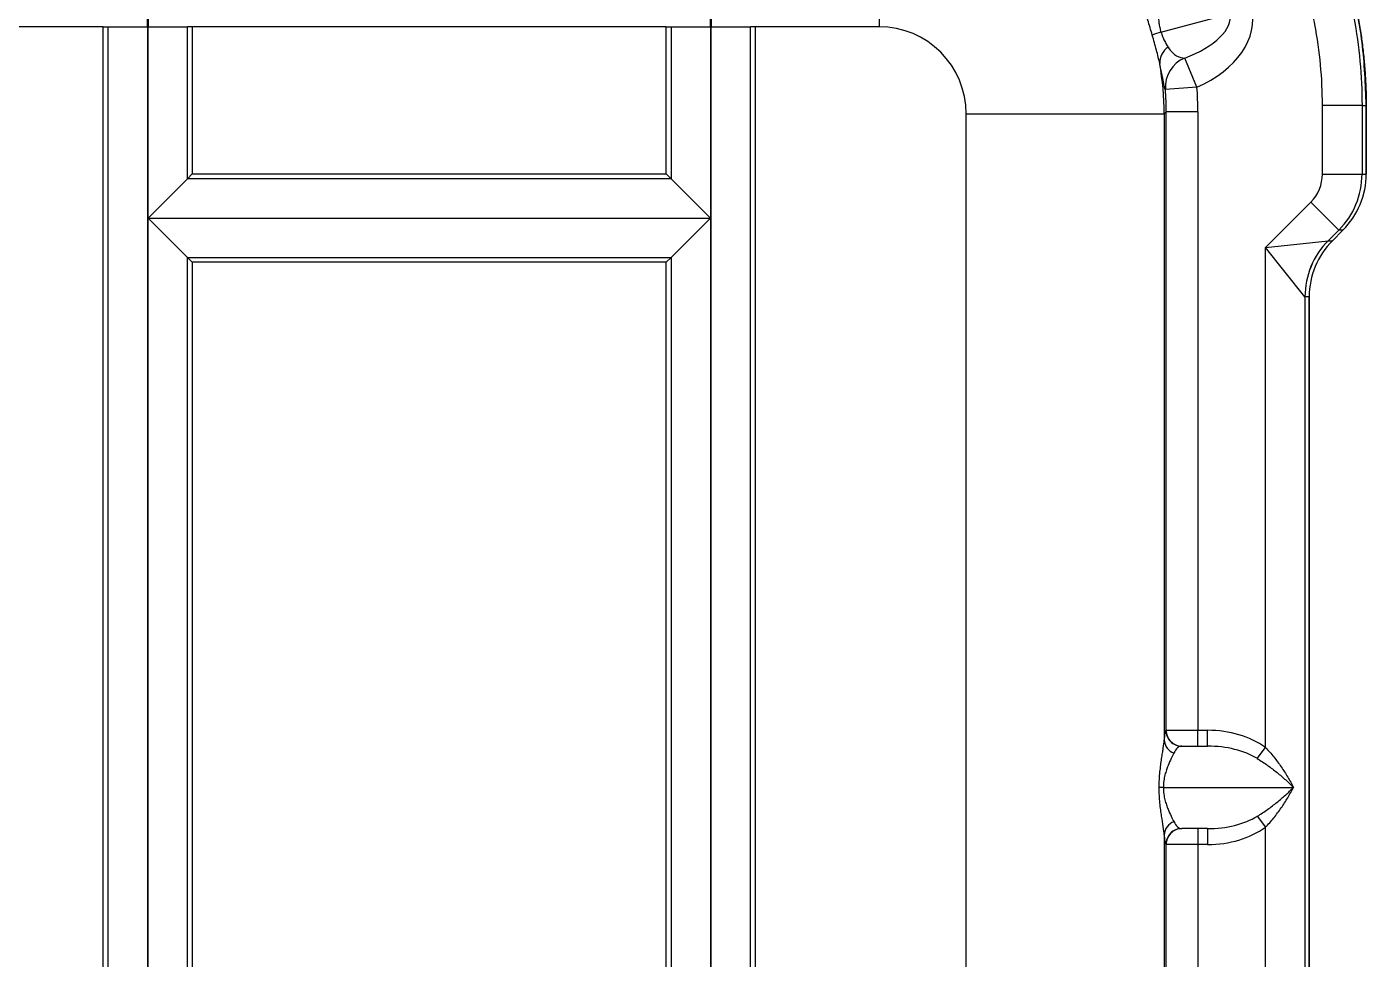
# Model space of a CAD drawing. Header units: millimetres. Extents: x 12 to 854, y 4 to 555.
# Drawn here: x 203.1 to 256.8, y 449.1 to 486.4 of the extents above; entities that cross this region are included whole.
import ezdxf

# ---------------------------------------------------------------- set-up
doc = ezdxf.new("R2010")
doc.units = ezdxf.units.MM

msp = doc.modelspace()

# ---------------------------------------------------------------- linework, layer by layer
at = {"color": 7, "linetype": 'Continuous', "lineweight": 25}
for p, q in [((237.247, 494.34), (237.247, 486.407)), ((248.54, 486.193), (251.289, 486.929)), ((206.168, 486.407), (133.62, 486.407)), ((206.168, 486.407), (206.357, 486.407)), ((206.168, 381.55), (206.168, 486.407)), ((206.357, 486.407), (207.936, 486.407)), ((206.357, 486.407), (206.357, 381.55)), ((207.963, 486.407), (207.936, 486.407)), ((207.936, 486.407), (207.936, 381.55)), ((207.963, 486.407), (209.542, 486.407)), ((207.963, 478.746), (207.963, 486.407)), ((209.542, 480.324), (209.542, 486.407)), ((209.731, 486.407), (209.542, 486.407)), ((209.731, 486.407), (209.731, 480.514)), ((228.723, 486.407), (209.731, 486.407)), ((228.723, 486.407), (228.912, 486.407)), ((228.723, 480.514), (228.723, 486.407)), ((228.912, 486.407), (230.491, 486.407)), ((228.912, 486.407), (228.912, 480.324)), ((230.491, 486.407), (230.518, 486.407)), ((230.491, 486.407), (230.491, 478.746)), ((230.518, 486.407), (232.097, 486.407)), ((230.518, 381.55), (230.518, 486.407)), ((232.097, 381.55), (232.097, 486.407)), ((232.286, 486.407), (232.097, 486.407)), ((232.286, 486.407), (232.286, 381.55)), ((237.247, 486.407), (232.286, 486.407)), ((249.98, 483.995), (249.495, 485.157)), ((249.98, 483.995), (248.715, 483.896)), ((248.75, 482.997), (248.67, 482.917)), ((248.75, 458.236), (248.75, 482.997)), ((250.02, 482.997), (248.75, 482.997)), ((250.02, 482.997), (250.02, 458.236)), ((256.594, 483.261), (255.007, 483.261)), ((255.007, 480.511), (255.007, 483.261)), ((256.594, 483.261), (256.594, 480.511)), ((256.594, 483.261), (256.762, 483.261)), ((256.762, 483.261), (256.762, 480.511)), ((256.762, 480.515), (256.762, 483.261)), ((240.738, 482.917), (248.67, 482.917)), ((240.738, 385.04), (240.738, 482.917)), ((248.67, 482.917), (248.67, 457.849)), ((207.963, 478.746), (209.542, 480.324)), ((209.731, 480.514), (209.542, 480.324)), ((228.912, 480.324), (209.542, 480.324)), ((209.731, 480.514), (209.74, 480.514)), ((209.74, 480.514), (228.723, 480.514)), ((228.723, 480.514), (228.912, 480.324)), ((228.912, 480.324), (230.491, 478.746)), ((255.007, 480.511), (256.594, 480.511)), ((256.594, 480.511), (256.762, 480.511)), ((252.721, 477.569), (254.542, 479.389)), ((255.664, 478.266), (254.542, 479.389)), ((207.963, 389.211), (207.963, 478.746)), ((207.963, 478.746), (230.491, 478.746)), ((209.542, 477.168), (207.963, 478.746)), ((230.491, 478.746), (228.912, 477.168)), ((230.491, 478.746), (230.491, 389.211)), ((255.664, 478.266), (255.239, 477.841)), ((255.831, 478.266), (255.406, 477.841)), ((255.408, 477.843), (255.83, 478.266)), ((255.831, 478.266), (255.664, 478.266)), ((252.721, 477.569), (255.238, 477.841)), ((252.721, 457.547), (252.721, 477.569)), ((254.308, 475.597), (252.721, 477.569)), ((255.239, 477.841), (255.406, 477.841)), ((209.542, 477.168), (228.912, 477.168)), ((209.542, 390.789), (209.542, 477.168)), ((209.542, 477.168), (209.731, 476.978)), ((228.912, 477.168), (228.723, 476.978)), ((228.912, 477.168), (228.912, 390.789)), ((228.723, 476.978), (209.731, 476.978)), ((209.731, 476.978), (209.731, 390.979)), ((228.723, 390.979), (228.723, 476.978)), ((254.308, 475.597), (254.308, 392.36)), ((254.476, 475.596), (254.309, 475.596)), ((254.476, 392.361), (254.476, 475.596)), ((254.476, 475.594), (254.476, 392.363)), ((248.735, 458.236), (248.75, 458.236)), ((248.75, 458.236), (250.02, 458.236)), ((250.02, 457.601), (250.02, 458.236)), ((250.02, 458.236), (250.409, 458.236)), ((250.409, 457.601), (250.409, 458.236)), ((249.37, 457.601), (250.409, 457.601)), ((252.4, 457.103), (252.721, 457.547)), ((248.636, 455.95), (248.466, 455.95)), ((248.636, 455.95), (253.844, 455.95)), ((252.4, 454.796), (252.721, 454.352)), ((248.67, 454.05), (248.67, 413.907)), ((250.409, 454.299), (249.37, 454.299)), ((250.02, 454.299), (250.02, 453.664)), ((250.409, 454.299), (250.409, 453.664)), ((252.721, 413.605), (252.721, 454.352)), ((248.75, 453.664), (248.735, 453.664)), ((248.75, 414.294), (248.75, 453.664)), ((250.02, 453.664), (248.75, 453.664)), ((250.02, 453.664), (250.02, 414.294)), ((250.409, 453.664), (250.02, 453.664))]:
    msp.add_line(p, q, dxfattribs=at)
for centre, radius, start, end in [((249.658, 482.332), 4.02, 106.1463, 111.376), ((249.25, 484.961), 0.761, 123.9196, 181.8525), ((249.98, 483.985), 1.268, 112.4714, 184.0532), ((253.419, 480.511), 3.175, 315, 360), ((257.485, 475.595), 3.177, 135.0125, 179.9701), ((257.485, 475.597), 3.176, 135.0217, 180.003), ((249.37, 458.235), 0.635, 179.9825, 269.9825), ((249.385, 458.235), 0.635, 179.9825, 269.9825), ((249.26, 457.875), 0.59, 182.4967, 249.7068), ((249.26, 454.024), 0.59, 110.2932, 177.5033), ((249.37, 453.664), 0.635, 90.0175, 180.0175), ((249.385, 453.664), 0.635, 90.0175, 180.0175)]:
    msp.add_arc(centre, radius, start, end, dxfattribs=at)
for centre, major_axis, ratio, start_param, end_param in [((207.866, 486.407), (0, 9.525), 0.007272, 4.712389, 6.248279), ((208.032, 486.407), (0, 9.525), 0.007272, 0.034907, 1.570796), ((230.422, 486.407), (0, 9.525), 0.007272, 4.712389, 6.248279), ((230.588, 486.407), (0, 9.525), 0.007272, 0.034907, 1.570796), ((248.686, 486.232), (2.602, 0.697), 0.471405, 4.900279, 6.283185), ((248.686, 486.232), (-3.47, -0.93), 0.707107, 1.758686, 3.141593), ((237.243, 482.913), (2.473, 2.473), 0.998783, 5.498396, 7.067974), ((237.243, 482.913), (8.082, -8.082), 0.999527, 0.786007, 0.963643), ((237.312, 482.981), (8.991, 8.991), 0.998783, 5.498396, 5.57706), ((237.312, 482.981), (8.094, 8.094), 0.998513, 5.498396, 5.57706), ((253.419, 480.511), (1.588, 0), 0.999391, 5.497787, 6.283185), ((253.585, 480.511), (2.248, 2.248), 0.998783, 4.712389, 5.498396), ((253.585, 480.511), (3.177, 0), 0.999391, 5.497787, 6.283185), ((257.653, 475.598), (2.248, 2.248), 0.998783, 1.570796, 2.356803), ((257.653, 475.596), (-3.177, 0), 0.999391, 5.497787, 6.283185), ((257.486, 482.332), (2.25, 4.49), 0.014798, 3.151122, 3.161348), ((254.313, 482.332), (0.004, 6.735), 0.024685, 3.131381, 3.141608), ((248.735, 455.95), (0, 2.286), 0.051172, 0, 0.590076), ((250.409, 455.95), (-3.233, 0), 0.707107, 3.915418, 4.712389), ((249.37, 455.95), (0, 1.651), 0.342818, 0, 0.590076), ((250.409, 455.95), (2.784, 0), 0.593057, 0.773825, 1.570796), ((249.37, 455.95), (0, 1.651), 0.342818, 2.551517, 3.141593), ((250.409, 455.95), (2.784, 0), 0.593057, 4.712389, 5.50936), ((248.735, 455.95), (0, 2.286), 0.051172, 2.551517, 3.141593), ((250.409, 455.95), (3.233, 0), 0.707107, 4.712389, 5.50936)]:
    msp.add_ellipse(centre, major_axis=major_axis, ratio=ratio, start_param=start_param, end_param=end_param, dxfattribs=at)
for points, knots in [([(239.329, 502.353), (239.424, 502.344), (239.616, 502.326), (239.903, 502.293), (240.189, 502.256), (240.475, 502.214), (240.761, 502.169), (241.046, 502.119), (241.647, 502.004), (242.556, 501.792), (243.758, 501.428), (245.128, 500.912), (246.643, 500.197), (248.259, 499.227), (249.774, 498.105), (251.17, 496.839), (252.436, 495.443), (253.558, 493.929), (254.527, 492.312), (255.332, 490.609), (255.967, 488.835), (256.322, 487.412), (256.51, 486.383), (256.602, 485.763), (256.673, 485.141), (256.724, 484.516), (256.756, 483.889), (256.76, 483.471), (256.762, 483.261)], [0, 0, 0, 0, 0.010179, 0.020358, 0.030542, 0.040731, 0.050928, 0.061135, 0.071355, 0.115609, 0.159769, 0.204028, 0.270356, 0.336692, 0.403026, 0.469368, 0.535701, 0.602044, 0.668369, 0.734706, 0.801018, 0.867343, 0.889488, 0.911587, 0.933664, 0.955743, 0.977847, 1, 1, 1, 1]), ([(256.762, 483.261), (256.73, 484.101), (256.666, 485.78), (256.155, 488.251), (255.349, 490.633), (254.234, 492.887), (252.838, 494.975), (251.179, 496.864), (249.288, 498.522), (247.197, 499.915), (244.943, 501.031), (242.562, 501.814), (240.784, 502.232), (239.809, 502.288), (239.669, 502.296)], [0, 0, 0, 0, 0.089873, 0.179628, 0.269099, 0.358615, 0.448116, 0.537422, 0.627084, 0.716627, 0.805847, 0.895411, 0.984955, 1, 1, 1, 1]), ([(239.329, 502.184), (240.492, 502.077), (241.638, 501.865), (243.046, 501.466), (243.327, 501.38), (243.886, 501.193), (244.164, 501.093), (244.987, 500.776), (245.522, 500.54), (247.088, 499.762), (248.08, 499.151), (249.255, 498.267), (249.487, 498.084), (249.941, 497.708), (250.162, 497.516), (250.812, 496.925), (251.225, 496.513), (252.403, 495.223), (253.111, 494.292), (254.356, 492.286), (254.877, 491.241), (255.511, 489.613), (255.697, 489.06), (256.02, 487.933), (256.157, 487.357), (256.375, 486.199), (256.456, 485.616), (256.566, 484.443), (256.594, 483.852), (256.594, 483.261)], [0, 0, 0, 0, 0.125, 0.125, 0.15625, 0.15625, 0.1875, 0.1875, 0.25, 0.25, 0.375, 0.375, 0.40625, 0.40625, 0.4375, 0.4375, 0.5, 0.5, 0.625, 0.625, 0.75, 0.75, 0.8125, 0.8125, 0.875, 0.875, 0.9375, 0.9375, 1, 1, 1, 1]), ([(255.007, 483.261), (255.007, 484.35), (254.906, 485.428), (254.654, 486.761), (254.597, 487.028), (254.472, 487.557), (254.403, 487.818), (254.179, 488.597), (254.006, 489.106), (253.42, 490.606), (252.938, 491.569), (251.783, 493.416), (251.13, 494.271), (250.039, 495.456), (249.656, 495.834), (249.055, 496.376), (248.85, 496.553), (248.429, 496.898), (248.215, 497.066), (247.129, 497.875), (246.211, 498.433), (244.763, 499.142), (244.268, 499.356), (243.507, 499.644), (243.25, 499.735), (242.734, 499.903), (242.475, 499.981), (241.175, 500.339), (240.118, 500.526), (239.044, 500.616)], [0, 0, 0, 0, 0.125, 0.125, 0.15625, 0.15625, 0.1875, 0.1875, 0.25, 0.25, 0.375, 0.375, 0.5, 0.5, 0.5625, 0.5625, 0.59375, 0.59375, 0.625, 0.625, 0.75, 0.75, 0.8125, 0.8125, 0.84375, 0.84375, 0.875, 0.875, 1, 1, 1, 1]), ([(248.193, 486.075), (248.133, 486.281), (248.073, 486.48), (247.95, 486.866), (247.891, 487.043), (247.832, 487.205)], [0, 0, 0, 0, 0.5, 0.5, 1, 1, 1, 1]), ([(248.436, 486.846), (248.437, 486.759), (248.443, 486.663), (248.467, 486.496), (248.477, 486.438), (248.504, 486.317), (248.521, 486.254), (248.54, 486.193)], [0, 0, 0, 0, 0.5, 0.5, 0.75, 0.75, 1, 1, 1, 1]), ([(248.54, 486.193), (248.56, 486.13), (248.582, 486.07), (248.629, 485.955), (248.653, 485.9), (248.728, 485.749), (248.777, 485.666), (248.825, 485.593)], [0, 0, 0, 0, 0.25, 0.25, 0.5, 0.5, 1, 1, 1, 1]), ([(248.489, 484.936), (248.454, 485.103), (248.41, 485.282), (248.308, 485.669), (248.253, 485.869), (248.193, 486.075)], [0, 0, 0, 0, 0.5, 0.5, 1, 1, 1, 1]), ([(248.825, 485.593), (248.884, 485.501), (248.941, 485.431), (249.055, 485.318), (249.111, 485.276), (249.277, 485.18), (249.386, 485.156), (249.495, 485.157)], [0, 0, 0, 0, 0.25, 0.25, 0.5, 0.5, 1, 1, 1, 1]), ([(248.715, 483.896), (248.705, 483.919), (248.694, 483.956), (248.668, 484.06), (248.654, 484.127), (248.628, 484.251), (248.619, 484.297), (248.599, 484.399), (248.588, 484.454), (248.552, 484.636), (248.524, 484.775), (248.489, 484.936)], [0, 0, 0, 0, 0.25, 0.25, 0.5, 0.5, 0.625, 0.625, 0.75, 0.75, 1, 1, 1, 1]), ([(248.466, 455.95), (248.466, 456.058), (248.469, 456.166), (248.481, 456.375), (248.489, 456.475), (248.509, 456.667), (248.52, 456.76), (248.543, 456.936), (248.556, 457.019), (248.579, 457.176), (248.591, 457.251), (248.613, 457.392), (248.623, 457.458), (248.65, 457.644), (248.664, 457.754), (248.67, 457.849)], [0, 0, 0, 0, 0.125, 0.125, 0.25, 0.25, 0.375, 0.375, 0.5, 0.5, 0.625, 0.625, 0.75, 0.75, 1, 1, 1, 1]), ([(249.055, 457.321), (249.023, 457.258), (248.986, 457.186), (248.908, 457.022), (248.865, 456.929), (248.801, 456.767), (248.779, 456.71), (248.738, 456.587), (248.718, 456.52), (248.681, 456.376), (248.665, 456.297), (248.642, 456.129), (248.636, 456.04), (248.636, 455.95)], [0, 0, 0, 0, 0.25, 0.25, 0.5, 0.5, 0.625, 0.625, 0.75, 0.75, 0.875, 0.875, 1, 1, 1, 1]), ([(252.721, 457.547), (252.841, 457.426), (252.952, 457.3), (253.163, 457.041), (253.263, 456.908), (253.45, 456.637), (253.537, 456.501), (253.659, 456.295), (253.698, 456.226), (253.773, 456.088), (253.809, 456.018), (253.844, 455.95)], [0, 0, 0, 0, 0.25, 0.25, 0.5, 0.5, 0.75, 0.75, 0.875, 0.875, 1, 1, 1, 1]), ([(252.4, 457.103), (252.544, 457.016), (252.681, 456.925), (252.944, 456.738), (253.071, 456.642), (253.313, 456.446), (253.427, 456.348), (253.59, 456.199), (253.643, 456.149), (253.745, 456.05), (253.796, 455.999), (253.844, 455.95)], [0, 0, 0, 0, 0.25, 0.25, 0.5, 0.5, 0.75, 0.75, 0.875, 0.875, 1, 1, 1, 1]), ([(248.67, 454.05), (248.664, 454.145), (248.65, 454.255), (248.614, 454.506), (248.591, 454.646), (248.544, 454.959), (248.518, 455.135), (248.489, 455.424), (248.481, 455.527), (248.469, 455.735), (248.466, 455.841), (248.466, 455.95)], [0, 0, 0, 0, 0.25, 0.25, 0.5, 0.5, 0.75, 0.75, 0.875, 0.875, 1, 1, 1, 1]), ([(248.636, 455.95), (248.636, 455.858), (248.642, 455.77), (248.665, 455.601), (248.682, 455.523), (248.717, 455.38), (248.738, 455.313), (248.779, 455.189), (248.801, 455.132), (248.865, 454.972), (248.907, 454.879), (248.986, 454.713), (249.023, 454.641), (249.055, 454.578)], [0, 0, 0, 0, 0.125, 0.125, 0.25, 0.25, 0.375, 0.375, 0.5, 0.5, 0.75, 0.75, 1, 1, 1, 1]), ([(252.4, 454.796), (252.544, 454.883), (252.681, 454.974), (252.944, 455.161), (253.071, 455.257), (253.313, 455.453), (253.427, 455.551), (253.59, 455.7), (253.643, 455.75), (253.745, 455.849), (253.796, 455.9), (253.844, 455.95)], [0, 0, 0, 0, 0.25, 0.25, 0.5, 0.5, 0.75, 0.75, 0.875, 0.875, 1, 1, 1, 1]), ([(252.721, 454.352), (252.841, 454.473), (252.952, 454.599), (253.163, 454.858), (253.263, 454.991), (253.45, 455.262), (253.537, 455.398), (253.659, 455.604), (253.698, 455.673), (253.773, 455.811), (253.809, 455.881), (253.844, 455.95)], [0, 0, 0, 0, 0.25, 0.25, 0.5, 0.5, 0.75, 0.75, 0.875, 0.875, 1, 1, 1, 1])]:
    msp.add_open_spline(points, degree=3, knots=knots, dxfattribs=at)

doc.saveas('drawing.dxf')
